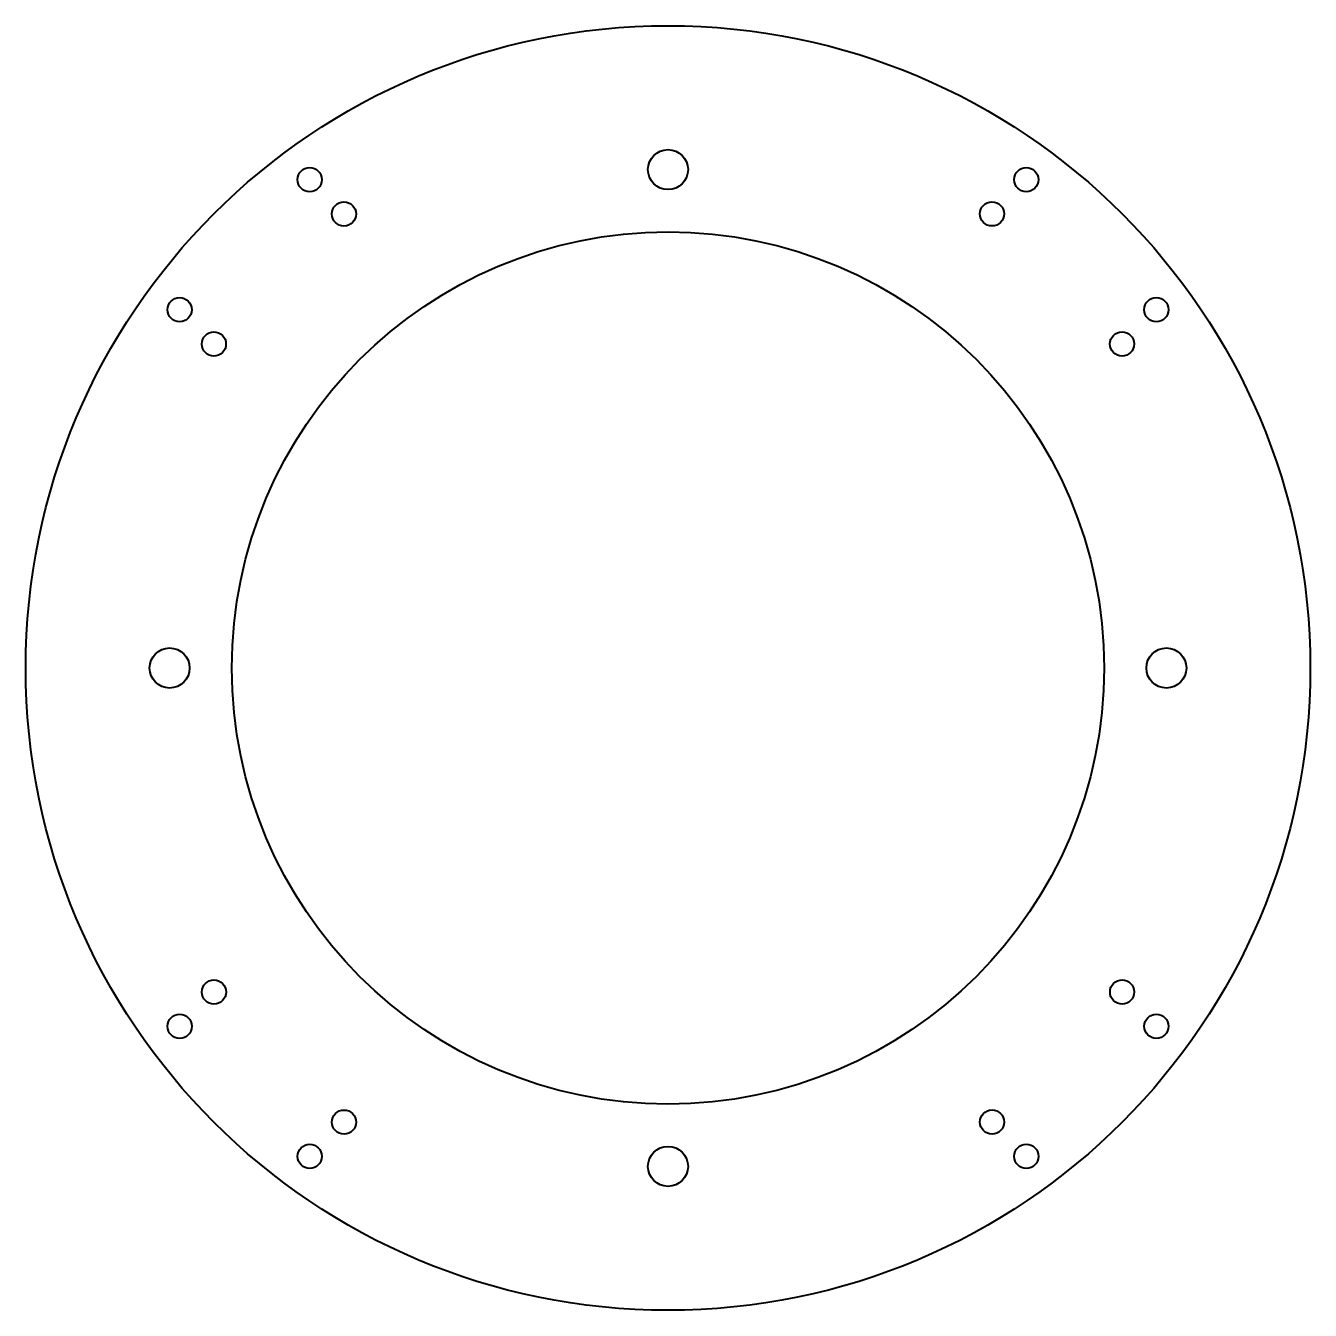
# Model space of a CAD drawing. Header units: millimetres. Extents: x -136 to 136, y -136 to 136.
import ezdxf

# ---------------------------------------------------------------- set-up
doc = ezdxf.new("R2010")
doc.units = ezdxf.units.MM
doc.layers.add('Visible', color=7, linetype='Continuous', lineweight=40)

msp = doc.modelspace()

# ---------------------------------------------------------------- linework, layer by layer
at = {"layer": 'Visible'}
for centre, radius in [((0, 0), 135.5), ((0, 105.14), 4.22), ((-75.59, 103.02), 2.55), ((75.58, 103.03), 2.55), ((-68.36, 95.79), 2.55), ((68.35, 95.8), 2.55), ((0, 0), 92), ((-103.03, 75.58), 2.55), ((103.02, 75.59), 2.55), ((-95.8, 68.35), 2.55), ((95.79, 68.36), 2.55), ((-105.14, 0), 4.22), ((105.14, 0), 4.22), ((-95.79, -68.36), 2.55), ((95.8, -68.35), 2.55), ((-103.02, -75.59), 2.55), ((103.03, -75.58), 2.55), ((-68.35, -95.8), 2.55), ((68.36, -95.79), 2.55), ((-75.58, -103.03), 2.55), ((0, -105.14), 4.22), ((75.59, -103.02), 2.55)]:
    msp.add_circle(centre, radius, dxfattribs=at)

doc.saveas('drawing.dxf')
